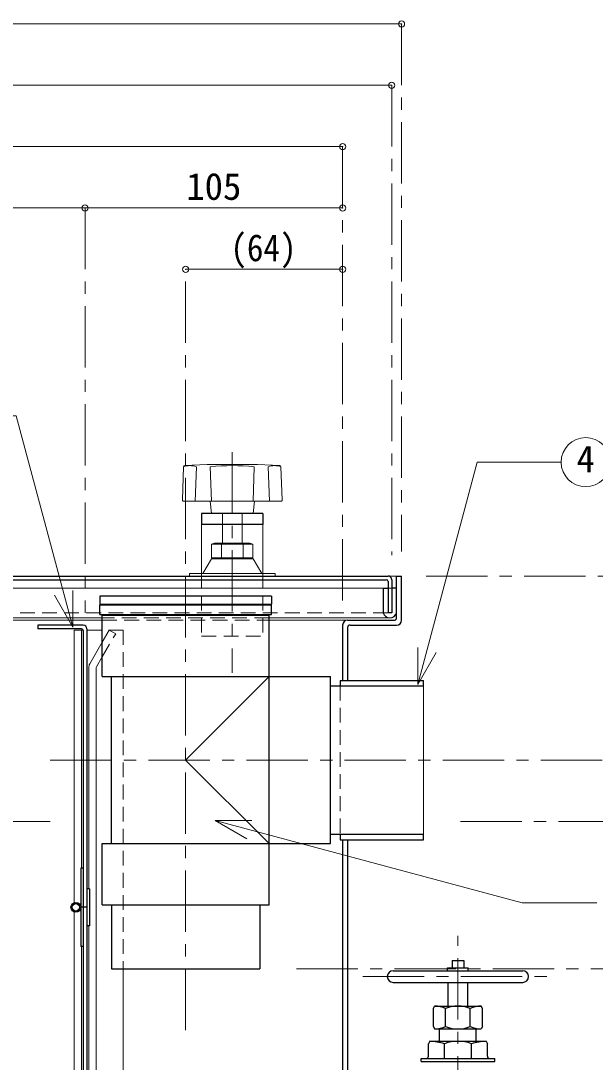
# Model space of a CAD drawing. Units: millimetres at full size, sheet at 1:5; details may follow other scales. Extents: x -1061 to 964, y -679 to 726.
# Drawn here: x -413.1 to -178.9, y -384.6 to 39.7 of the extents above; entities that cross this region are included whole.
import ezdxf
from ezdxf.enums import TextEntityAlignment as Align

# ---------------------------------------------------------------- set-up
doc = ezdxf.new("R2010")
doc.units = ezdxf.units.MM
doc.header["$LTSCALE"] = 5
doc.header["$PDMODE"] = 32
doc.header["$PDSIZE"] = 2.5
for name, pattern in [('CHAIN1', [8, 5, -1, 1, -1]), ('DASHED1', [1.8, 1.2, -0.6]), ('DOUBLE_CHAIN1', [8.8, 5, -1, 0.6, -0.6, 0.6, -1])]:
    doc.linetypes.add(name, pattern=pattern)
doc.layers.add('0-0', color=4, linetype='Continuous', lineweight=9)
doc.styles.add('ＭＳ ゴシック', font='')
doc.styles.get('ＭＳ ゴシック').set_extended_font_data('MS Gothic')

msp = doc.modelspace()

# ---------------------------------------------------------------- linework, layer by layer
at = {"layer": '0-0'}
for p, q in [((-705.901, 38.457), (-257.901, 38.457)), ((-261.901, 13.457), (-701.901, 13.457)), ((-681.901, -11.543), (-281.901, -11.543)), ((-386.901, -36.543), (-576.901, -36.543)), ((-281.901, -36.543), (-386.901, -36.543)), ((-345.901, -61.543), (-281.901, -61.543)), ((-339.401, -165.543), (-339.401, -185.543)), ((-314.401, -165.543), (-314.401, -185.543)), ((-263.401, -186.543), (-259.901, -186.543)), ((-698.401, -191.543), (-265.401, -191.543)), ((-701.151, -203.543), (-379.901, -203.543)), ((-311.901, -203.543), (-262.651, -203.543)), ((-671.901, -204.543), (-379.901, -204.543)), ((-279.901, -204.543), (-311.901, -204.543)), ((-388.401, -208.543), (-387.694, -208.543)), ((-379.901, -208.543), (-386.151, -208.543)), ((-371.401, -346.543), (-371.401, -416.543))]:
    msp.add_line(p, q, dxfattribs=at)
at = {"layer": '0-0', "linetype": 'CHAIN1'}
for p, q in [((-257.901, 38.457), (-257.901, -176.543)), ((-261.901, 13.457), (-261.901, -178.043)), ((-281.901, -11.543), (-281.901, -196.543)), ((-386.901, -36.543), (-386.901, -201.543)), ((-345.901, -371.543), (-345.901, -61.543)), ((-326.901, -136.043), (-326.901, -226.043)), ((17.099, -186.543), (-247.901, -186.543)), ((-401.076, -261.543), (-32.901, -261.543)), ((-233.901, -286.543), (-32.901, -286.543)), ((-234.901, -447.232), (-234.901, -333.157)), ((-300.726, -346.543), (-57.901, -346.543)), ((-273.701, -349.757), (-196.101, -349.757))]:
    msp.add_line(p, q, dxfattribs=at)
at = {"layer": '0-0', "color": 7, "lineweight": 18}
for p, q in [((-346.768, -141.978), (-347.252, -155.525)), ((-346.292, -141.496), (-337.141, -141.055)), ((-342.024, -156.043), (-341.524, -142.043)), ((-336.66, -141.043), (-317.142, -141.043)), ((-335.89, -142.043), (-335.39, -156.043)), ((-317.911, -142.043), (-318.411, -156.043)), ((-307.509, -141.496), (-316.66, -141.055)), ((-311.778, -156.043), (-312.278, -142.043)), ((-307.033, -141.978), (-306.549, -155.525)), ((-251.293, -230.717), (-227.018, -140.121)), ((-192.821, -140.121), (-227.018, -140.121)), ((-346.752, -156.043), (-307.049, -156.043)), ((-335.901, -156.043), (-335.401, -161.043)), ((-317.901, -156.043), (-318.401, -161.043)), ((-330.901, -165.543), (-330.901, -173.143)), ((-322.901, -165.543), (-322.901, -173.143)), ((-335.301, -173.543), (-334.101, -173.143)), ((-318.501, -173.543), (-335.301, -173.543)), ((-335.301, -179.143), (-335.301, -173.543)), ((-319.701, -173.143), (-334.101, -173.143)), ((-331.301, -173.543), (-334.101, -173.143)), ((-331.301, -179.143), (-331.301, -173.543)), ((-322.501, -179.143), (-322.501, -173.543)), ((-318.501, -179.143), (-318.501, -173.543)), ((-335.401, -179.543), (-338.901, -185.543)), ((-318.401, -179.543), (-335.401, -179.543)), ((-335.301, -179.143), (-334.101, -179.543)), ((-318.501, -179.143), (-335.301, -179.143)), ((-331.301, -179.143), (-334.101, -179.543)), ((-318.401, -179.543), (-314.901, -185.543)), ((-344.401, -185.543), (-344.401, -186.543)), ((-309.401, -185.543), (-344.401, -185.543)), ((-309.401, -185.543), (-309.401, -186.543)), ((-391.903, -207.37), (-399.403, -194.379)), ((-391.903, -207.37), (-391.903, -192.37)), ((-391.401, -208.543), (-391.401, -319.689)), ((-388.401, -208.543), (-391.401, -208.543)), ((-388.401, -208.543), (-388.401, -305.543)), ((-384.999, -222.347), (-379.901, -213.517)), ((-251.293, -230.717), (-251.293, -215.717)), ((-382.2, -223.499), (-379.901, -219.517)), ((-251.293, -230.717), (-243.793, -217.726)), ((-385.401, -223.847), (-385.401, -314.043)), ((-382.401, -224.249), (-382.401, -416.543)), ((-248.901, -231.293), (-248.901, -291.793)), ((-333.9, -286.096), (-318.9, -286.096)), ((-333.9, -286.096), (-320.909, -293.596)), ((-333.9, -286.096), (-208.699, -319.644)), ((-178.249, -319.644), (-208.699, -319.644)), ((-391.401, -323.397), (-391.401, -416.543)), ((-385.401, -329.043), (-385.401, -416.543)), ((-388.401, -337.543), (-388.401, -416.543))]:
    msp.add_line(p, q, dxfattribs=at)
at = {"layer": '0-0', "color": 5, "lineweight": 25}
for p, q in [((-314.401, -161.043), (-339.401, -161.043)), ((-339.401, -161.043), (-339.401, -165.543)), ((-314.401, -161.043), (-314.401, -165.543)), ((-314.401, -165.543), (-339.401, -165.543)), ((-700.401, -186.543), (-263.401, -186.543)), ((-259.901, -186.543), (-257.901, -186.543)), ((-259.901, -203.543), (-259.901, -186.543)), ((-257.901, -204.543), (-257.901, -186.543)), ((-699.651, -188.043), (-264.151, -188.043)), ((-263.401, -188.793), (-263.401, -201.543)), ((-261.901, -188.043), (-261.901, -201.543)), ((-380.901, -194.766), (-380.901, -197.947)), ((-310.901, -194.766), (-380.901, -194.766)), ((-310.901, -194.766), (-310.901, -197.947)), ((-265.401, -191.543), (-263.401, -191.543)), ((-265.401, -191.543), (-265.401, -201.543)), ((-259.901, -191.543), (-261.901, -191.543)), ((-380.901, -197.947), (-310.901, -197.947)), ((-380.901, -202.19), (-380.901, -198.301)), ((-380.901, -198.301), (-310.901, -198.301)), ((-310.901, -202.19), (-310.901, -198.301)), ((-380.901, -202.19), (-310.901, -202.19)), ((-379.901, -227.543), (-379.901, -202.543)), ((-379.901, -202.543), (-311.901, -202.543)), ((-311.901, -320.543), (-311.901, -202.543)), ((-261.901, -201.543), (-263.401, -201.543)), ((-387.651, -206.543), (-406.151, -206.543)), ((-406.151, -206.543), (-406.151, -208.043)), ((-281.901, -206.543), (-281.901, -229.043)), ((-279.901, -204.543), (-260.901, -204.543)), ((-279.901, -207.543), (-279.901, -229.043)), ((-278.901, -206.543), (-259.901, -206.543)), ((-388.401, -208.043), (-406.151, -208.043)), ((-387.651, -208.793), (-387.651, -416.543)), ((-386.151, -208.043), (-386.151, -416.543)), ((-379.901, -227.543), (-286.901, -227.543)), ((-376.076, -295.543), (-376.076, -227.543)), ((-286.901, -295.543), (-286.901, -227.543)), ((-282.901, -229.043), (-248.901, -229.043)), ((-282.901, -229.043), (-282.901, -231.293)), ((-248.901, -231.293), (-248.901, -229.043)), ((-286.901, -231.293), (-248.901, -231.293)), ((-286.901, -291.793), (-248.901, -291.793)), ((-282.901, -291.793), (-282.901, -294.043)), ((-248.901, -294.043), (-248.901, -291.793)), ((-379.901, -320.543), (-379.901, -295.543)), ((-379.901, -295.543), (-286.901, -295.543)), ((-282.901, -294.043), (-248.901, -294.043)), ((-281.901, -294.043), (-281.901, -408.543)), ((-279.901, -294.043), (-279.901, -408.543)), ((-385.151, -314.043), (-386.151, -314.043)), ((-385.151, -314.043), (-385.151, -329.043)), ((-386.151, -321.543), (-388.651, -321.543)), ((-379.901, -320.543), (-311.901, -320.543)), ((-315.726, -320.543), (-315.726, -346.543)), ((-385.151, -329.043), (-386.151, -329.043)), ((-387.651, -337.543), (-388.651, -337.543)), ((-237.301, -343.157), (-237.301, -346.157)), ((-237.301, -343.157), (-232.501, -343.157)), ((-232.501, -343.157), (-232.501, -346.157)), ((-261.301, -347.357), (-208.501, -347.357)), ((-239.101, -346.157), (-230.701, -346.157)), ((-239.101, -347.357), (-239.101, -346.157)), ((-230.701, -347.357), (-230.701, -346.157)), ((-261.301, -352.157), (-208.501, -352.157)), ((-238.901, -361.757), (-238.901, -352.157)), ((-230.901, -361.757), (-230.901, -352.157)), ((-244.401, -361.757), (-225.401, -361.757)), ((-239.901, -370.117), (-239.901, -362.757)), ((-229.901, -370.117), (-229.901, -362.757)), ((-224.901, -362.757), (-225.401, -361.757)), ((-224.901, -370.117), (-224.901, -362.757)), ((-244.901, -370.117), (-244.401, -371.117)), ((-244.401, -371.117), (-225.401, -371.117)), ((-242.401, -376.117), (-242.401, -371.117)), ((-227.401, -376.117), (-227.401, -371.117)), ((-224.901, -370.117), (-225.401, -371.117)), ((-246.401, -376.117), (-246.901, -377.117)), ((-246.901, -382.243), (-246.901, -377.117)), ((-240.401, -383.143), (-240.401, -377.117)), ((-229.401, -383.143), (-229.401, -377.117)), ((-222.901, -382.243), (-222.901, -377.117)), ((-249.901, -384.343), (-249.901, -383.143)), ((-249.901, -383.143), (-219.901, -383.143))]:
    msp.add_line(p, q, dxfattribs=at)
at = {"layer": '0-0', "linetype": 'DASHED1'}
for p, q in [((-330.901, -161.043), (-330.901, -165.543)), ((-322.901, -161.043), (-322.901, -165.543)), ((-314.401, -185.543), (-314.401, -211.043)), ((-261.901, -191.543), (-263.401, -191.543)), ((-263.401, -201.543), (-700.401, -201.543)), ((-311.901, -203.543), (-379.901, -203.543)), ((-379.901, -204.543), (-311.901, -204.543)), ((-379.901, -213.517), (-377.029, -208.543)), ((-371.401, -208.543), (-379.901, -208.543)), ((-379.901, -219.517), (-374.431, -210.043)), ((-374.431, -210.043), (-377.029, -208.543)), ((-371.401, -208.543), (-371.401, -346.543))]:
    msp.add_line(p, q, dxfattribs=at)
at = {"layer": '0-0', "color": 7, "linetype": 'DASHED1', "lineweight": 18}
msp.add_line((-282.901, -231.293), (-282.901, -291.793), dxfattribs=at)
at = {"layer": '0-0', "linetype": 'DOUBLE_CHAIN1'}
msp.add_line((-681.901, -286.543), (-401.076, -286.543), dxfattribs=at)
at = {"layer": '0-0', "color": 7, "lineweight": 18}
for points in [[(-391.903, -207.37), (-414.964, -121.304), (-437.802, -121.304)], [(-322.501, -173.543), (-326.901, -173.143), (-331.301, -173.543)], [(-318.501, -173.543), (-319.701, -173.143), (-322.501, -173.543)], [(-318.501, -179.143), (-319.701, -179.543), (-322.501, -179.143), (-326.901, -179.543), (-331.301, -179.143)]]:
    msp.add_lwpolyline(points, dxfattribs=at)
at = {"layer": '0-0', "linetype": 'DASHED1'}
msp.add_lwpolyline([(-339.401, -185.543), (-339.401, -211.043), (-314.401, -211.043)], dxfattribs=at)
at = {"layer": '0-0'}
msp.add_lwpolyline([(-311.901, -227.543), (-345.901, -261.543), (-311.901, -295.543)], dxfattribs=at)
at = {"layer": '0-0', "color": 5, "lineweight": 25}
for points in [[(-387.651, -305.543), (-388.651, -305.543), (-388.651, -337.543)], [(-376.076, -320.543), (-376.076, -346.543), (-315.726, -346.543)], [(-244.901, -370.117), (-244.901, -362.757), (-244.401, -361.757)], [(-246.401, -376.117), (-223.401, -376.117), (-222.901, -377.117)], [(-249.901, -384.343), (-219.901, -384.343), (-219.901, -383.143)]]:
    msp.add_lwpolyline(points, dxfattribs=at)
at = {"layer": '0-0', "color": 7, "lineweight": 18}
msp.add_circle((-182.821, -140.121), 10, dxfattribs=at)
at = {"layer": '0-0', "color": 5, "lineweight": 25}
for radius in [2, 1.5]:
    msp.add_circle((-390.651, -321.543), radius, dxfattribs=at)
at = {"layer": '0-0', "color": 7, "lineweight": 18}
for centre, radius, start, end in [((-344.147, -148.675), 7.131, 68.41681, 111.58319), ((-346.268, -141.996), 0.5, 92.76051, 177.95459), ((-336.66, -151.043), 10, 90, 92.76051), ((-326.901, -222.599), 81.055, 83.6327, 96.3673), ((-317.142, -151.043), 10, 87.23949, 90), ((-309.654, -148.675), 7.131, 68.41681, 111.58319), ((-307.533, -141.996), 0.5, 2.04541, 87.23949), ((-346.752, -155.543), 0.5, 177.95459, 270), ((-307.049, -155.543), 0.5, 270, 2.04541), ((-382.401, -223.847), 3, 150, 180), ((-380.901, -224.249), 1.5, 150, 180)]:
    msp.add_arc(centre, radius, start, end, dxfattribs=at)
at = {"layer": '0-0', "color": 5, "lineweight": 25}
for centre, radius, start, end in [((-263.401, -188.043), 1.5, 0, 90), ((-264.151, -188.793), 0.75, 0, 90), ((-262.651, -200.653), 2.891, 197.94525, 342.05475), ((-260.901, -203.543), 1, 270, 0), ((-387.651, -208.043), 1.5, 0, 90), ((-279.901, -206.543), 2, 90, 180), ((-278.901, -207.543), 1, 90, 180), ((-259.901, -204.543), 2, 270, 0), ((-388.401, -208.793), 0.75, 0, 90), ((-261.301, -349.757), 2.4, 90, 270), ((-208.501, -349.757), 2.4, 270, 90), ((-244.575, -373.166), 11.411, 65.818, 89.12439), ((-234.901, -374.757), 13, 67.38014, 112.61986), ((-225.226, -373.166), 11.411, 90.87561, 114.182), ((-244.575, -359.707), 11.411, 270.87561, 294.182), ((-234.901, -358.117), 13, 247.38014, 292.61986), ((-225.226, -359.707), 11.411, 245.818, 269.12439), ((-247.349, -400.306), 24.208, 73.3203, 87.75506), ((-234.901, -391.742), 15.625, 69.39031, 110.60969), ((-222.452, -400.306), 24.208, 92.24494, 106.6797), ((-247.801, -382.243), 0.9, 270, 0), ((-222.001, -382.243), 0.9, 180, 270)]:
    msp.add_arc(centre, radius, start, end, dxfattribs=at)
at = {"layer": '0-0', "color": 1}
for p in [(-257.901, 38.457), (-261.901, 13.457), (-281.901, -11.543), (-386.901, -36.543), (-281.901, -36.543), (-345.901, -61.543), (-281.901, -61.543)]:
    msp.add_point(p, dxfattribs=at)

# ---------------------------------------------------------------- texts
at = {"layer": '0-0', "color": 7, "style": 'ＭＳ ゴシック'}
for s, p in [('105', (-345.651, -36.543)), ('4', (-186.571, -147.621))]:
    msp.add_text(s, height=11, dxfattribs=at).set_placement(p, align=Align.BOTTOM_LEFT)
at = {"layer": '0-0', "color": 7, "style": 'ＭＳ ゴシック', "width": 0.9}
msp.add_text('(64)', height=11, dxfattribs=at).set_placement((-327.651, -61.543), align=Align.BOTTOM_LEFT)

doc.saveas('drawing.dxf')
